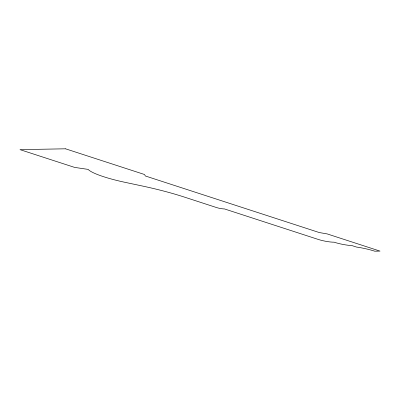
<?xml version="1.0" encoding="UTF-8"?>
<svg xmlns="http://www.w3.org/2000/svg" width="400" height="400" viewBox="0 0 400 400"><rect width="100%" height="100%" fill="white"/><g stroke="black" fill="none" stroke-linecap="round" stroke-linejoin="round"><path stroke-width="0.6" d="M65.515 148.805L20 149.64L74.6 167.395L88.15 169.4A44.02 7.115 11.1 0 0 125.19 182.365L141.56 185.84A86.53 13.985 11.1 0 1 183.83 196.91L216.585 207.565A5.7 0.92 11.1 0 0 224.455 208.925L318.365 239.47A11.405 1.845 11.1 0 0 334.105 242.185A14.05 2.27 11.1 0 0 352.025 245.605L356.395 247.03A20.765 3.355 11.1 0 1 374.75 251.195L380 251.1L327.165 233.91L319.295 232.555L145.36 175.98L144.495 174.495L65.515 148.805"/></g></svg>
